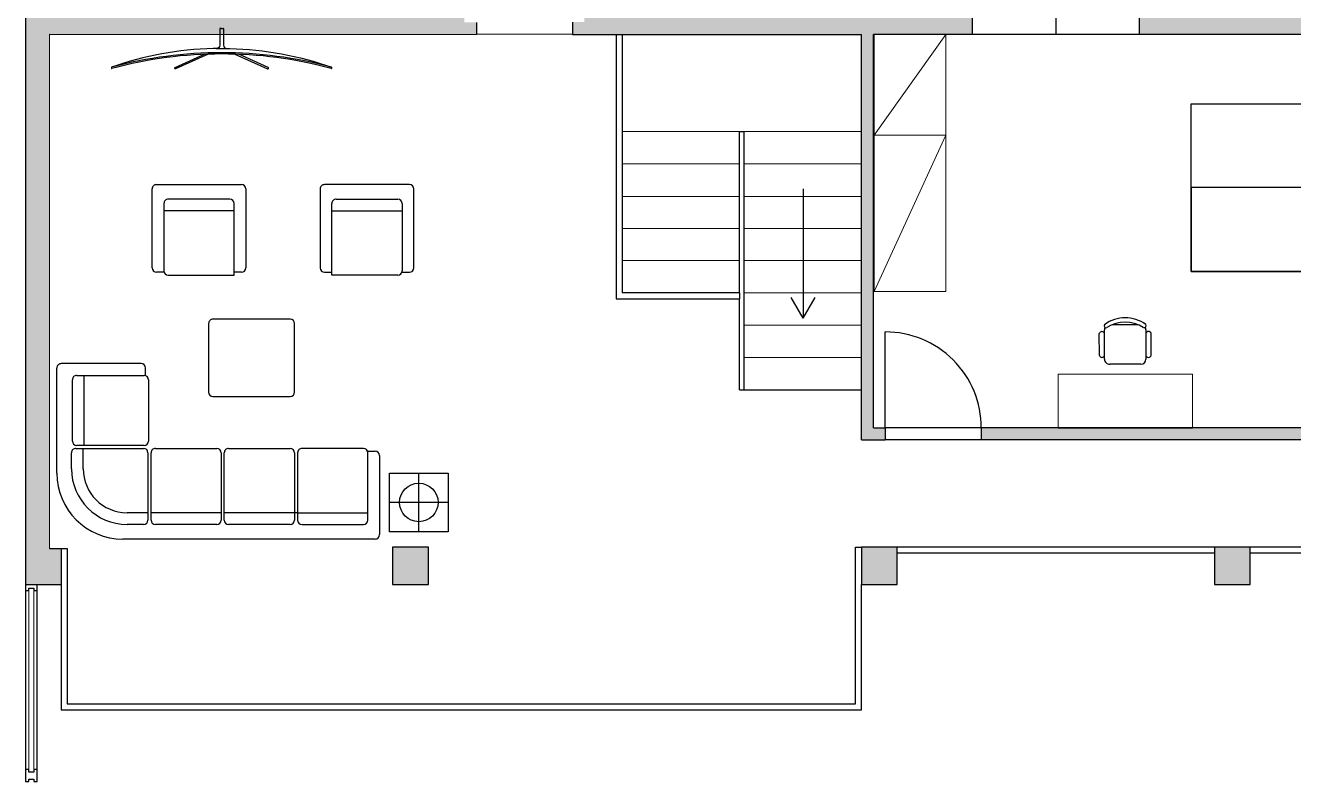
# Model space of a CAD drawing. Header units: millimetres. Extents: x 1227 to 5452, y 1361 to 9588.
# Drawn here: x 3474 to 4534, y 6387 to 7015 of the extents above; entities that cross this region are included whole.
import ezdxf

# ---------------------------------------------------------------- set-up
doc = ezdxf.new("R2010")
doc.units = ezdxf.units.MM
doc.layers.add('0-construction line', color=1, linetype='Continuous', lineweight=0)
doc.layers.add('L2_VISTA', color=2, linetype='Continuous', lineweight=25)
for name, color, linetype in [('furnitures', 3, 'Continuous'), ('glass', 4, 'Continuous'), ('infissi', 8, 'Continuous'), ('linee a vista', 5, 'Continuous'), ('sectioned walls', 7, 'Continuous')]:
    doc.layers.add(name, color=color, linetype=linetype)

# ---------------------------------------------------------------- blocks, each defined once
blk = doc.blocks.new('king bed')
at = {"layer": 'furnitures'}
for p, q in [((70, -39.1), (70, 0)), ((70, 0), (70, -190)), ((70, 0), (140, 0)), ((70, -39.1), (70, 0)), ((70, 0), (70, -190)), ((140, 0), (140, -39.1)), ((140, -190), (140, 0)), ((140, -39.1), (0, -39.1)), ((70, -39.1), (0, -68.4)), ((70, -39.1), (140, -68.9)), ((140, -39.1), (70, -39.1)), ((70, -190), (140, -190))]:
    blk.add_line(p, q, dxfattribs=at)
for points in [[(0, -190), (0, 0), (140, 0), (140, -190)], [(-24.7, -9.7), (-4.6, -9.7), (-4.6, -29), (-24.7, -29)], [(147, -9.7), (167.1, -9.7), (167.1, -29), (147, -29)]]:
    blk.add_lwpolyline(points, close=True, dxfattribs=at)
blk = doc.blocks.new('Samsung Curved UHD TV_top_cad-block.com')
at = {"color": 0}
for points in [[(-9.4, 104), (-9.4, 18.2, -0.414214), (-27.4, 0.2), (-43.3, 0.2, 0.08003), (-575.5, -98.3)], [(10.6, 104), (10.6, 18.2, 0.414214), (28.6, 0.2), (44.4, 0.2, -0.08003), (576.7, -98.3)], [(-69.5, -29.6), (-240.1, -106.2, -0.969023), (-243.1, -99.6), (-88.9, -30.3)], [(70.7, -29.6), (241.3, -106.2, 0.969023), (244.3, -99.6), (90.1, -30.3)]]:
    blk.add_lwpolyline(points, format="xyb", dxfattribs=at)
for points in [[(0.6, 105.8), (-7.6, 105.8)], [(0.6, 105.8), (8.8, 105.8)]]:
    blk.add_lwpolyline(points, dxfattribs=at)
for centre, radius, start, end in [((-7.6, 104), 1.8, 90, 180), ((8.8, 104), 1.8, 0, 90), ((-1.5, 2066.6), 2066.6, 269.28065, 270.80098), ((0.6, -2232.7), 2210.8, 74.89546, 105.10454), ((0.6, -2232.7), 2204.3, 74.89546, 105.10454), ((-573.7, -101.2), 3.43, 122.2401, 267.96898), ((574.9, -101.2), 3.43, 272.03102, 57.7599)]:
    blk.add_arc(centre, radius, start, end, dxfattribs=at)
blk = doc.blocks.new('sofa arrangement 4')
for p, q in [((-612.2, 1639.3), (1306.8, 1639.3)), ((-1166.2, 1583.6), (-721.2, 1583.6)), ((-1166.2, 1138.6), (-1166.2, 1583.6)), ((-943.7, 1583.6), (-943.7, 1138.6)), ((-721.2, 1583.6), (-721.2, 1138.6)), ((-645.6, 1005.2), (-645.6, 1606)), ((-556.6, 1494.7), (-556.6, 983)), ((-56, 1528.1), (-523.2, 1528.1)), ((-22.6, 983), (-22.6, 1494.7)), ((1.1, 983), (1.1, 1494.7)), ((34.5, 1528.1), (501.7, 1528.1)), ((535.1, 1494.7), (535.1, 983)), ((558, 983), (558, 1494.7)), ((591.4, 1528.1), (1058.7, 1528.1)), ((1092, 1494.7), (1092, 983)), ((1115, 983), (1115, 1494.7)), ((1148.4, 1528.1), (1273.5, 1528.1)), ((1148.4, 1528.1), (1273.5, 1528.1)), ((-1166.2, 1361.1), (-721.2, 1361.1)), ((-22.6, 1439.1), (-556.6, 1439.1)), ((-21.9, 1439.1), (1.1, 1439.1)), ((1.1, 1439.1), (535.1, 1439.1)), ((558, 1439.1), (1092, 1439.1)), ((1115, 1439.1), (1273.5, 1439.1)), ((-721.2, 1138.6), (-1166.2, 1138.6)), ((1607.2, 1105.3), (1607.2, 949.6)), ((1696.2, 1105.3), (1696.2, 983)), ((1807.5, 1138.7), (1807.5, 394)), ((-556.6, 971.8), (-612.2, 971.8)), ((-523.2, 949.6), (-56, 949.6)), ((501.7, 949.6), (34.5, 949.6)), ((1058.7, 949.6), (591.4, 949.6)), ((1111.4, 427.4), (1111.4, 894.7)), ((1144.8, 928), (1656.5, 928)), ((1662.8, 949.6), (1148.4, 949.6)), ((1600.9, 928), (1600.9, 394)), ((1689.9, 894.7), (1689.9, 427.4)), ((0, 521.9), (0, 0)), ((620.8, 555.3), (33.4, 555.3)), ((654.2, 0), (654.2, 521.9)), ((1133.7, 394), (1133.7, 338.4)), ((1656.5, 394), (1144.8, 394)), ((1807.5, 394), (1807.5, 338.4)), ((1167, 305), (1774.1, 305)), ((33.4, -33.4), (620.8, -33.4)), ((-783.7, -367.5), (-283.1, -367.5)), ((-283.1, -367.5), (-283.1, -912.6)), ((960.5, -367.5), (459.9, -367.5)), ((459.9, -367.5), (459.9, -912.6)), ((-906.1, -423.1), (-906.1, -1023.9)), ((-817.1, -389.7), (-872.7, -389.7)), ((-817.1, -912.6), (-817.1, -400.9)), ((-227.5, -389.7), (-283.1, -389.7)), ((-194.1, -1023.9), (-194.1, -423.1)), ((370.9, -1023.9), (370.9, -423.1)), ((404.2, -389.7), (459.9, -389.7)), ((993.9, -389.7), (1049.5, -389.7)), ((993.9, -912.6), (993.9, -400.9)), ((1082.9, -423.1), (1082.9, -1023.9)), ((-283.1, -857), (-817.1, -857)), ((459.9, -857), (993.9, -857)), ((-316.5, -946), (-783.7, -946)), ((493.2, -946), (960.5, -946)), ((-872.7, -1057.2), (-227.5, -1057.2)), ((1049.5, -1057.2), (404.2, -1057.2))]:
    blk.add_line(p, q)
blk.add_circle((-943.7, 1361.1), 146.6)
for centre, radius, start, end in [((-612.2, 1606), 33.4, 90, 180), ((1306.8, 1138.7), 500.6, 0, 90), ((-523.2, 1494.7), 33.4, 90, 180), ((-56, 1494.7), 33.4, 0, 90), ((34.5, 1494.7), 33.4, 90, 180), ((501.7, 1494.7), 33.4, 0, 90), ((591.4, 1494.7), 33.4, 90, 180), ((1058.7, 1494.7), 33.4, 0, 90), ((1148.4, 1494.7), 33.4, 90, 180), ((1273.5, 1105.3), 422.8, 0, 90), ((1273.5, 1105.3), 333.8, 0, 90), ((-612.2, 1005.2), 33.4, 180, 270), ((-523.2, 983), 33.4, 180, 270), ((-56, 983), 33.4, 270, 0), ((34.5, 983), 33.4, 180, 270), ((501.7, 983), 33.4, 270, 0), ((591.4, 983), 33.4, 180, 270), ((1058.7, 983), 33.4, 270, 0), ((1148.4, 983), 33.4, 180, 270), ((1662.8, 983), 33.4, 270, 0), ((1144.8, 894.7), 33.4, 90, 180), ((1656.5, 894.7), 33.4, 0, 90), ((33.4, 521.9), 33.4, 90, 180), ((620.8, 521.9), 33.4, 0, 90), ((1144.8, 427.4), 33.4, 180, 270), ((1656.5, 427.4), 33.4, 270, 0), ((1167, 338.4), 33.4, 180, 270), ((1774.1, 338.4), 33.4, 270, 0), ((33.4, 0), 33.4, 180, 270), ((620.8, 0), 33.4, 270, 0), ((-783.7, -400.9), 33.4, 90, 180), ((960.5, -400.9), 33.4, 0, 90), ((-872.7, -423.1), 33.4, 90, 180), ((-227.5, -423.1), 33.4, 0, 90), ((404.2, -423.1), 33.4, 90, 180), ((1049.5, -423.1), 33.4, 0, 90), ((-783.7, -912.6), 33.4, 180, 270), ((-316.5, -912.6), 33.4, 270, 0), ((493.2, -912.6), 33.4, 180, 270), ((960.5, -912.6), 33.4, 270, 0), ((-872.7, -1023.9), 33.4, 180, 270), ((-227.5, -1023.9), 33.4, 270, 0), ((404.2, -1023.9), 33.4, 180, 270), ((1049.5, -1023.9), 33.4, 270, 0)]:
    blk.add_arc(centre, radius, start, end)

msp = doc.modelspace()

# ---------------------------------------------------------------- hatches: boundary and pattern name
at = {"layer": 'sectioned walls'}
h = msp.add_hatch(color=256, dxfattribs=at)
h.dxf.hatch_style = 1
h.paths.add_polyline_path([(3840.7, 7052.135), (3473.683, 7052.133), (3473.685, 6546.995), (3503.685, 6546.995), (3503.685, 6577.089), (3493.945, 6577.089), (3493.945, 7007.141), (3850.731, 7007.135), (3850.7, 7017.17), (3840.7, 7017.17)])
h.paths.add_polyline_path([(4264.95, 7052.136), (3940.928, 7052.135), (3940.928, 7017.414), (3930.928, 7017.414), (3930.959, 7007.135), (4172.41, 7007.135), (4172.41, 6667.914), (4192.415, 6667.921), (4192.385, 6677.914), (4182.415, 6677.914), (4182.415, 7007.135), (4264.95, 7007.135)])
h.paths.add_polyline_path([(4870.166, 6678.189), (4649.241, 6677.914), (4649.234, 6687.91), (4639.269, 6687.941), (4639.241, 6677.914), (4272.612, 6677.914), (4272.644, 6667.949), (4870.135, 6668.159)])
h.paths.add_polyline_path([(4980.332, 6677.914), (4970.363, 6677.914), (4970.334, 6916.879), (4960.37, 6916.91), (4960.363, 6677.914), (4950.393, 6677.914), (4950.363, 6667.914), (4980.363, 6667.914)])
h.paths.add_polyline_path([(5441.589, 6829.608), (5421.543, 6829.608), (5422.284, 6677.914), (5060.56, 6678.193), (5060.591, 6667.914), (5422.284, 6667.914), (5422.174, 6578.183), (5382.738, 6578.086), (5352.738, 6578.086), (5352.738, 6546.995), (5382.738, 6547.081), (5382.738, 6568.086), (5422.162, 6568.183), (5421.543, 6062.137), (5441.589, 6062.137)])
h = msp.add_hatch(color=256, dxfattribs=at)
h.dxf.hatch_style = 1
h.paths.add_polyline_path([(4734.802, 7052.135), (4404.95, 7052.136), (4404.95, 7007.135), (4639.269, 7007.135), (4639.269, 6768.169), (4649.234, 6768.138), (4649.514, 7007.135), (4734.802, 7007.135)])
h = msp.add_hatch(color=256, dxfattribs=at)
h.dxf.hatch_style = 1
h.paths.add_polyline_path([(3810.53, 6578.086), (3780.53, 6578.086), (3780.53, 6546.995), (3810.53, 6547.081)])
h.paths.add_polyline_path([(4202.409, 6578.086), (4172.409, 6578.086), (4172.409, 6546.995), (4202.409, 6547.081)])
h.paths.add_polyline_path([(4497.491, 6578.043), (4467.491, 6578.043), (4467.491, 6546.952), (4497.491, 6547.038)])
h.paths.add_polyline_path([(4792.574, 6578.086), (4762.574, 6578.086), (4762.574, 6546.995), (4792.574, 6547.081)])
h.paths.add_polyline_path([(5087.656, 6578.086), (5057.656, 6578.086), (5057.656, 6546.995), (5087.656, 6547.081)])

# ---------------------------------------------------------------- linework, layer by layer
for p, q in [((3473.683, 7052.133), (3473.685, 6546.995)), ((3493.945, 7007.141), (3850.731, 7007.135)), ((3930.959, 7007.135), (4172.41, 7007.135)), ((4172.41, 6667.914), (4172.41, 7007.135)), ((4182.415, 6677.914), (4182.415, 7007.135)), ((4172.41, 6667.914), (4192.415, 6667.921)), ((4182.415, 6677.914), (4192.385, 6677.914)), ((4639.241, 6677.914), (4272.613, 6677.914)), ((4870.135, 6668.159), (4272.644, 6667.949)), ((3493.945, 6577.089), (3503.685, 6577.089)), ((3503.685, 6577.089), (3503.685, 6546.995)), ((3810.53, 6578.086), (3780.53, 6578.086)), ((3780.53, 6578.086), (3780.53, 6546.995)), ((3810.53, 6546.995), (3810.53, 6578.086)), ((4172.409, 6578.086), (4172.409, 6546.995)), ((4202.409, 6578.086), (4172.409, 6578.086)), ((4202.409, 6546.995), (4202.409, 6578.086)), ((4467.491, 6578.043), (4467.491, 6546.952)), ((4497.491, 6578.043), (4467.491, 6578.043)), ((4497.491, 6546.952), (4497.491, 6578.043)), ((3473.685, 6546.995), (3503.685, 6546.995)), ((3780.53, 6546.995), (3810.53, 6547.081)), ((4172.409, 6546.995), (4202.409, 6547.081)), ((4467.491, 6546.952), (4497.491, 6547.038))]:
    msp.add_line(p, q)
at = {"layer": '0-construction line', "color": 0, "lineweight": 0}
msp.add_line((3493.945, 6577.089), (3493.945, 7007.141), dxfattribs=at)
at = {"layer": 'furnitures', "lineweight": 9}
for p, q in [((4242.963, 7007.135), (4182.963, 6922.834)), ((4242.963, 6922.834), (4182.963, 6791.921))]:
    msp.add_line(p, q, dxfattribs=at)
at = {"layer": 'furnitures', "color": 3}
for p, q in [((4382.148, 6764.29), (4403.602, 6764.333)), ((4371.299, 6738.496), (4371.263, 6756.879)), ((4375.631, 6735.44), (4375.582, 6759.951)), ((4410.186, 6760.02), (4410.235, 6735.51)), ((4414.554, 6738.582), (4414.517, 6756.965)), ((4405.918, 6731.175), (4379.965, 6731.124))]:
    msp.add_line(p, q, dxfattribs=at)
at = {"layer": 'furnitures', "lineweight": 9}
for points in [[(4182.963, 7007.135), (4242.963, 7007.135), (4242.963, 6922.834), (4182.963, 6922.834)], [(4182.963, 6922.834), (4242.963, 6922.834), (4242.963, 6791.921), (4182.963, 6791.921)], [(4449.107, 6677.827), (4336.776, 6677.827), (4336.776, 6722.827), (4449.107, 6722.827)]]:
    msp.add_lwpolyline(points, close=True, dxfattribs=at)
at = {"layer": 'furnitures', "color": 3}
for centre, radius, start, end in [((4376.843, 6763.334), 1.581, 143.42453, 302.142007), ((4392.921, 6741.242), 28.836, 53.244696, 126.984492), ((4392.928, 6738.104), 28.318, 57.690347, 122.538842), ((4408.911, 6763.398), 1.581, 238.087182, 36.804659), ((4373.427, 6756.252), 2.253, 16.374799, 163.854389), ((4379.907, 6759.96), 4.325, 152.530153, 180.114594), ((4405.86, 6760.012), 4.325, 0.114594, 27.699035), ((4412.356, 6756.33), 2.253, 16.374799, 163.854389), ((4373.461, 6739.131), 2.253, 196.374799, 343.854389), ((4379.956, 6735.449), 4.325, 180.114594, 270.114594), ((4405.909, 6735.501), 4.325, 270.114594, 0.114594), ((4412.39, 6739.209), 2.253, 196.374799, 343.854389)]:
    msp.add_arc(centre, radius, start, end, dxfattribs=at)
at = {"layer": 'glass', "color": 8}
for p, q in [((3473.685, 6541.995), (3473.685, 6392.104)), ((3483.685, 6392.104), (3483.685, 6541.995))]:
    msp.add_line(p, q, dxfattribs=at)
at = {"layer": 'glass', "color": 4, "linetype": 'Continuous', "lineweight": 0}
for p, q in [((3476.685, 6541.995), (3476.685, 6391.995)), ((3480.685, 6541.995), (3480.685, 6391.995))]:
    msp.add_line(p, q, dxfattribs=at)
at = {"layer": 'infissi'}
for p, q in [((4334.95, 7052.135), (4334.95, 7007.135)), ((3930.928, 7017.414), (3930.958, 7007.38)), ((3850.7, 7017.17), (3850.731, 7007.135)), ((3930.958, 7007.38), (3850.731, 7007.135)), ((4404.95, 7007.135), (4264.95, 7007.135)), ((4192.384, 6678.193), (4192.384, 6758.193)), ((4192.384, 6678.193), (4192.415, 6667.921)), ((4272.613, 6677.914), (4192.384, 6677.914)), ((4272.644, 6667.949), (4192.388, 6667.921)), ((4272.612, 6677.914), (4272.644, 6667.949))]:
    msp.add_line(p, q, dxfattribs=at)
msp.add_arc((4192.612, 6678.193), 80.001, 359.79988, 90.16299, dxfattribs=at)
at = {"layer": 'L2_VISTA'}
for p, q in [((4123.701, 6878.028), (4123.701, 6769.8)), ((4123.701, 6769.8), (4113.701, 6787.121)), ((4123.701, 6769.8), (4133.701, 6787.121))]:
    msp.add_line(p, q, dxfattribs=at)
at = {"layer": 'linee a vista'}
for p, q in [((3967.411, 7007.135), (3967.411, 6786.028)), ((3972.411, 7007.135), (3972.411, 6791.028)), ((4070.527, 6791.028), (4070.564, 6925.768)), ((4070.564, 6925.768), (4074.564, 6925.767)), ((4074.505, 6709.8), (4074.564, 6925.768)), ((3967.411, 6786.028), (4070.526, 6785.999)), ((4070.527, 6791.028), (3972.52, 6791.028)), ((4070.505, 6709.8), (4070.526, 6785.999)), ((4070.527, 6791.028), (4070.526, 6785.999)), ((4070.505, 6709.801), (4074.505, 6709.8)), ((4074.505, 6709.8), (4172.41, 6709.8)), ((3503.685, 6577.089), (3508.685, 6577.089)), ((3508.685, 6577.089), (3508.685, 6447.038)), ((4167.409, 6447.038), (4167.409, 6578.086)), ((4167.409, 6578.086), (4172.409, 6578.086)), ((4467.491, 6578.086), (4202.409, 6578.086)), ((4467.491, 6573.086), (4202.409, 6573.086)), ((4762.574, 6578.086), (4497.491, 6578.086)), ((4762.574, 6573.086), (4497.491, 6573.086)), ((3503.685, 6546.995), (3503.691, 6442.038)), ((4172.409, 6442.038), (4172.409, 6546.995)), ((3508.685, 6447.038), (4167.409, 6447.038)), ((3503.691, 6442.038), (4172.409, 6442.038))]:
    msp.add_line(p, q, dxfattribs=at)
at = {"layer": 'linee a vista', "lineweight": 0}
for p, q in [((4070.564, 6925.768), (3972.47, 6925.768)), ((4172.41, 6925.768), (4074.564, 6925.767)), ((4070.557, 6898.768), (3972.47, 6898.768)), ((4172.41, 6898.768), (4074.557, 6898.768)), ((4070.549, 6871.592), (3972.47, 6871.592)), ((4172.41, 6871.592), (4074.549, 6871.592)), ((4070.542, 6844.592), (3972.47, 6844.592)), ((4172.41, 6844.592), (4074.542, 6844.592)), ((4070.534, 6818.028), (3972.52, 6818.028)), ((4172.41, 6818.028), (4074.534, 6818.028)), ((4070.527, 6791.028), (3972.52, 6791.028)), ((4172.41, 6791.028), (4074.527, 6791.028)), ((4172.41, 6763.758), (4074.52, 6763.758)), ((4172.41, 6736.758), (4074.512, 6736.758))]:
    msp.add_line(p, q, dxfattribs=at)
at = {"layer": 'sectioned walls'}
for p, q in [((4264.95, 7052.135), (4264.95, 7007.135)), ((4264.95, 7007.135), (4182.415, 7007.135)), ((3473.685, 6546.995), (3473.685, 6541.995)), ((3473.685, 6541.995), (3476.685, 6541.995)), ((3476.685, 6541.995), (3476.685, 6543.995)), ((3476.685, 6543.995), (3480.685, 6543.995)), ((3480.685, 6543.995), (3480.685, 6541.995)), ((3480.685, 6541.995), (3483.685, 6541.995)), ((3483.685, 6541.995), (3483.685, 6546.995))]:
    msp.add_line(p, q, dxfattribs=at)
msp.add_lwpolyline([(4639.269, 6768.169), (4639.269, 7007.135), (4404.95, 7007.135), (4404.95, 7052.136)], dxfattribs=at)
msp.add_lwpolyline([(3473.685, 6392.104), (3473.685, 6382.104), (3476.685, 6382.104), (3476.685, 6384.104), (3480.685, 6384.104), (3480.685, 6382.104), (3483.685, 6382.104), (3483.685, 6392.104), (3480.685, 6392.104), (3480.685, 6390.104), (3476.685, 6390.104), (3476.685, 6392.104)], close=True, dxfattribs=at)

# ---------------------------------------------------------------- block references
at = {"layer": 'furnitures', "xscale": 0.159552474274107, "yscale": 0.159552474274107, "zscale": 0.159552474274107}
msp.add_blockref('Samsung Curved UHD TV_top_cad-block.com', (3637.602, 6995.263), dxfattribs=at)
at = {"layer": 'furnitures', "rotation": 270}
msp.add_blockref('king bed', (4638.093, 6948.896), dxfattribs=at)
at = {"layer": 'furnitures', "xscale": 0.1099408037286743, "yscale": 0.1099408037286743, "zscale": 0.1099408037286743, "rotation": 180}
msp.add_blockref('sofa arrangement 4', (3698.756, 6765.222), dxfattribs=at)

doc.saveas('drawing.dxf')
